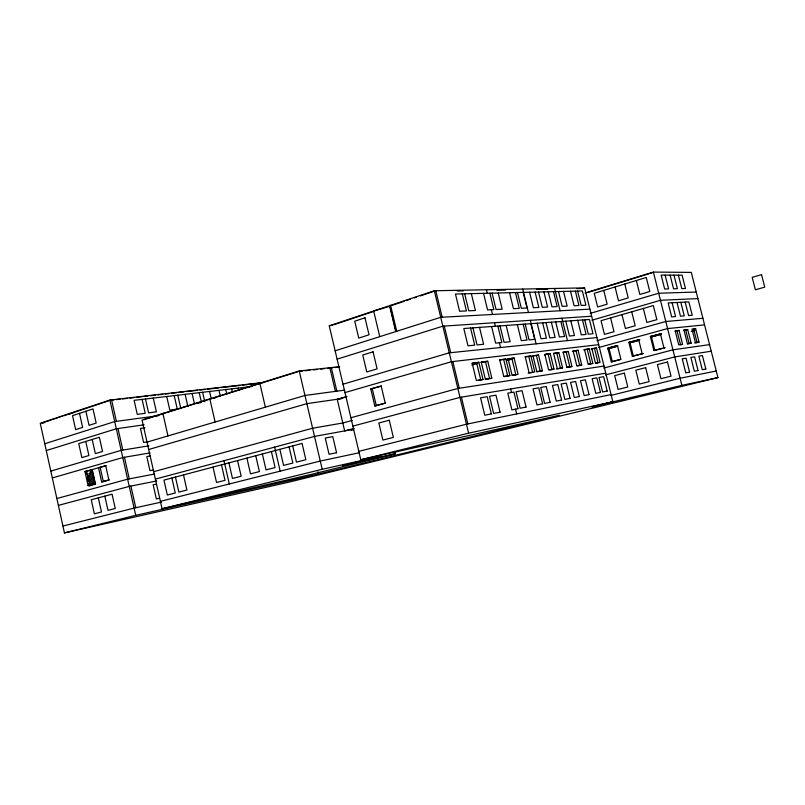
<?xml version="1.0" encoding="UTF-8"?>
<svg xmlns="http://www.w3.org/2000/svg" width="805" height="805" viewBox="0 0 805 805"><rect width="100%" height="100%" fill="white"/><g stroke="black" fill="none" stroke-linecap="round" stroke-linejoin="round"><path stroke-width="1.21" d="M87.524 478.15L92.263 469.567M263.909 382.395L109.883 400.065L40.25 423.259L64.45 532.91L135.733 515.341L318.508 474.085L559.515 415.239L360.791 459.766L329.265 325.824L434.318 290.756L584.611 287.878L612.846 401.755L591.886 406.877L681.865 385.374L717.919 377.605L691.274 272.392L653.378 272.09L585.154 292.95M332.787 325.079L329.265 325.824M333.964 324.687L374.003 311.334M391.361 305.538L404.11 301.291M406.123 300.617L410.168 299.269M414.223 297.92L416.255 297.236M420.351 295.878L424.456 294.499M425.593 294.127L435.777 290.726L442.156 317.23M51.319 419.918L41.951 423.038L44.416 422.726M52.577 419.506L55.092 418.67M56.35 418.248L57.618 417.825M58.876 417.403L60.144 416.98M61.422 416.557L62.689 416.135M63.967 415.712L108.906 400.759M335.142 350.809L440.717 317.311L589.884 309.14M44.768 443.736L114.713 421.579L158.686 415.632M337.104 359.151L442.851 326.176L591.635 316.234M339.277 366.728L299.239 370.984L142.042 419.999L162.067 508.76L310.951 474.477L395.285 453.809L394.732 451.464M143.713 419.767L145.252 419.284M146.389 418.932L163.415 413.629M166.142 412.784L162.892 413.498L167.973 435.938M167.319 412.412L211.463 398.656L209.823 398.867L215.126 422.011M227.855 393.554L213.154 398.133L215.569 397.831M228.982 393.202L243.191 388.775M244.328 388.423L297.739 371.779M46.277 450.569L116.323 428.763L144.085 424.819M582.327 288.582L584.611 287.878M329.446 368.147L331.298 367.573L336.852 391.18M587.71 292.477L652.362 272.704M147.033 442.116L304.964 395.476L344.802 390.103M343.011 384.216L449.271 352.832L596.928 337.557M50.806 471.096L121.163 450.347L148.824 445.829M590.226 313.376L658.701 293.231L696.255 292.034M591.917 320.199L660.472 300.295L697.915 298.595M148.694 449.502L306.866 403.647L341.662 398.626M344.983 392.578L451.414 361.727L598.689 344.671M52.325 477.939L122.773 457.542L150.042 452.913M370.783 388.956L381.157 385.977L385.223 403.094L374.808 405.972L370.783 388.956L381.51 386.098M95.664 483.735L88.097 485.687L84.978 471.639L105.697 465.693L108.876 479.941L101.661 481.933L98.502 467.755L106.169 465.743M346.643 396.563L337.245 399.27L344.671 430.896L354.14 428.371M84.978 471.639L92.535 469.657M338.704 399.059L346.925 396.694M472.173 363.468L478.864 362.3L483.02 379.477L478.573 380.413M471.851 365.098L477.747 363.417M481.279 362.411L483.634 361.737M485.526 361.848L487.729 361.224L491.835 378.189L489.631 378.793L485.526 361.848L481.169 362.381M499.996 360.087L505.882 359.02L509.907 375.543L504.031 376.68M507.1 359.221L514.093 358.024L518.078 374.345L512.061 375.231L508.046 358.758L514.093 358.024M507.311 360.298L512.03 358.97M507.623 360.258L511.155 359.261M525.363 356.997L530.928 355.991L534.822 371.9L529.106 372.735L525.182 356.685L530.928 355.991M531.954 356.202L538.545 355.065L542.399 370.793L536.945 371.86M544.492 354.935L548.034 353.948M544.884 354.623L550.217 353.657L554.011 369.093L549.765 369.978M596.988 340.676L665.805 321.497L702.906 318.297M556.768 353.184L558.831 352.61L562.574 367.845L560.511 368.398L556.768 353.184L553.609 353.566M563.128 352.409L568.239 351.473L571.932 366.476L566.841 367.472M374.808 405.972L385.555 403.174M88.097 485.687L95.181 483.725L92.032 469.617M572.345 351.292L578.081 350.276L581.723 365.047L577.235 365.953M101.661 481.933L109.339 479.951M583.675 349.913L589.24 348.927L592.832 363.417L588.465 364.303M591.041 349.018L596.515 348.042L600.067 362.361L595.438 363.045L591.856 348.605L596.515 348.042M598.689 347.519L667.587 328.581L704.566 324.868M153.705 471.69L312.602 428.22L342.819 422.977L352.258 420.411M350.9 417.725L457.854 388.463L603.992 366.044M56.863 498.526L127.633 479.186L154.58 474.024M607.866 348.112L617.445 345.496L620.886 359.302L611.277 361.858L607.866 348.112L617.284 345.697M628.886 342.367L639.683 339.579L628.886 342.367L632.348 356.263L643.165 353.516L632.348 356.263M650.37 336.5L661.358 333.652L650.37 336.5L653.891 350.547L664.9 347.74L653.891 350.547M608.087 348.686L617.787 346.039M629.902 342.739L639.603 340.092M650.51 337.114L661.418 334.135M607.705 348.917L616.177 346.603M631.915 342.306L639.18 340.324M651.285 337.023L660.975 334.387M677.075 330.986L679.078 330.442L682.58 344.329L680.577 344.852L677.075 330.986L675.133 331.197M683.837 330.271L687.691 329.527L691.133 343.172L687.289 343.946M695.631 328.692L693.679 329.215L697.07 342.628L699.022 342.115L695.631 328.692L691.998 329.074L695.409 342.598L699.022 342.115M691.314 331.439L694.866 330.473M155.375 479.096L314.524 436.421L353.586 429.266M352.872 426.117L459.997 397.388L605.763 373.178M58.383 505.389L129.243 486.401L156.744 480.947M351.101 430.323L353.304 429.739M611.277 361.858L620.705 359.473M603.78 368.046L672.93 349.833L709.567 344.621M605.481 374.899L674.711 356.937L711.238 351.211M160.386 501.334L320.279 461.054L359.533 452.702M358.809 451.343L466.457 424.215L611.076 394.601M62.931 526.027L134.113 508.096L161.503 502.079M610.582 395.486L680.074 378.249L716.249 371.004M162.067 508.76L322.191 469.285L379.749 456.465L342.638 465.582L395.285 453.809M360.791 459.766L468.621 433.181L612.846 401.755M717.919 377.605L288.14 482.316L64.45 532.91M159.702 498.194L156.341 498.919L153.151 484.781L156.522 484.107M153.644 469.969L149.971 470.653L146.792 456.556L150.475 455.912M148.14 441.744L143.612 442.468L140.442 428.401L144.981 427.747M483.02 379.477L476.359 380.443L472.163 363.105L478.864 362.3M491.835 378.189L485.345 379.135L481.199 362.009L487.729 361.224M509.907 375.543L503.749 376.448L499.694 359.775L505.882 359.02M542.399 370.793L536.824 371.608L532.94 355.75L538.545 355.065M554.011 369.093L548.628 369.887L544.804 354.311L550.217 353.657M562.574 367.845L557.332 368.61L553.558 353.244L558.831 352.61M571.932 366.476L566.851 367.221L563.128 352.087L568.239 351.473M581.723 365.047L576.803 365.762L573.13 350.879L578.081 350.276M592.832 363.417L588.093 364.112L584.48 349.501L589.24 348.927M485.294 379.427L488.544 378.944M512.302 375.462L515.914 374.939L511.94 358.638M528.12 373.148L532.699 372.474L528.815 356.585M556.315 369.012L559.465 368.549M595.77 363.236L598.085 362.894L594.543 348.585M682.58 344.329L678.716 344.842L675.194 330.855L679.078 330.442M691.133 343.172L687.41 343.675L683.938 329.929L687.691 329.527M694.655 342.96L697.07 342.628M196.984 403.174L200.626 402.701M71.987 413.046L73.114 412.905M69.502 413.871L70.629 413.73M252.046 386.46L134.113 400.327L137.283 414.354L145.232 413.307L142.093 399.381M113.837 399.924L110.104 400.357L111.563 399.874L116.383 421.357M116.323 399.642L120.056 399.21M122.541 398.928L127.522 398.354M130.007 398.073L134.274 397.579M136.759 397.288L141.72 396.724M144.206 396.432L147.929 396.01M150.414 395.718L155.375 395.154M157.861 394.863L162.821 394.299M165.307 394.007L169.03 393.585M171.515 393.293L176.476 392.729M178.962 392.438L183.922 391.864M186.408 391.582L197.577 390.294M200.063 390.012L205.023 389.439M207.509 389.157L218.678 387.869M221.164 387.587L239.779 385.444M242.265 385.162L253.434 383.874M255.92 383.593L260.89 383.019M261.424 383.089L259.824 383.281L265.358 407.169M298.927 371.407L302.559 371.025M304.974 370.763L309.814 370.25M313.447 369.857L317.079 369.465M320.712 369.082L324.345 368.69M332.857 367.784L327.967 368.308L329.829 367.734L335.393 391.371M335.142 367.543L339.7 367.05M390.656 306.071L373.661 311.002L379.759 336.651M457.21 290.997L463.378 290.877M496.836 290.202L505.6 290.031M536.593 289.408L547.662 289.186M576.672 288.603L581.411 288.512M678.374 275.139L681.775 288.593L685.478 288.502L682.097 275.149L661.157 275.099L664.658 289.015L668.613 288.915L665.131 275.109M685.176 302.076L688.587 315.56L692.24 315.278L688.859 301.885L668.16 302.942L671.672 316.888L675.586 316.586L672.095 302.74M673.956 275.129L677.387 288.703L673.564 288.794L670.112 275.119M680.819 302.298L684.25 315.902L680.477 316.204L677.015 302.489M685.719 330.07L689.161 343.695M653.378 272.09L681.865 385.374M660.392 333.763L663.934 347.881M651.356 336.389L654.868 350.406M636.342 280.492L639.844 294.469L649.786 291.521L646.264 277.473L594.251 293.302L597.642 306.977L607.161 304.159L603.74 290.414M643.346 308.456L646.858 322.463L656.85 319.655L653.318 305.578L601.043 320.672L604.454 334.377L614.014 331.69L610.582 317.915M624.761 284.014L628.232 297.91L618.512 300.788L615.06 286.962M631.714 311.817L635.195 325.743L625.425 328.49L621.963 314.634M638.677 339.69L642.169 353.657M629.892 342.246L633.354 356.122M608.902 347.981L612.313 361.707M577.618 291.078L581.17 305.427L585.899 305.206L582.367 290.967L455.459 294.026L459.625 311.253L466.427 310.931L462.291 293.855M584.732 319.806L588.294 334.196L592.973 333.743L589.431 319.464L463.801 328.51L467.977 345.798L474.709 345.144L470.563 328.017M575.374 291.128L578.946 305.538L574.106 305.769L570.514 291.249M582.508 319.967L586.09 334.407L581.301 334.87L577.698 320.31M587.258 349.471L590.84 363.951M563.54 291.42L567.173 306.101L562.142 306.343L558.489 291.541M570.805 320.803L574.438 335.534L569.467 336.017L565.804 321.165M576.068 350.839L579.711 365.591M554.595 288.452L560.099 310.77M561.93 318.227L567.445 340.606M553.498 291.662L557.171 306.584L551.978 306.826L548.275 291.782M560.854 321.527L564.547 336.49L559.405 336.983L555.692 321.899M566.197 352.037L569.89 367.03M543.888 291.893L547.611 307.037L542.268 307.299L538.515 292.024M551.345 322.211L555.088 337.396L549.795 337.909L546.021 322.594M535.104 292.104L538.867 307.46L533.373 307.721L529.579 292.235M542.65 322.835L546.424 338.231L540.99 338.754L537.177 323.228M548.145 354.23L551.928 369.656M522.687 289.065L528.432 312.511M530.344 320.33L536.11 343.846M523.19 292.386L527.023 308.023L521.328 308.295L517.464 292.527M530.857 323.68L534.701 339.358L529.056 339.901L525.192 324.093M536.452 355.649L540.296 371.367M515.421 292.577L519.285 308.396L513.449 308.677L509.555 292.718M523.159 324.234L527.044 340.102L521.268 340.656L517.353 324.656M498.235 292.99L502.189 309.211L496.051 309.512L492.066 293.141M506.154 325.462L510.118 341.733L504.041 342.316L500.046 325.904M489.863 293.191L493.857 309.613L487.568 309.915L483.543 293.352M497.862 326.055L501.867 342.528L495.649 343.131L491.603 326.508M503.719 359.634L507.734 376.136M486.472 289.76L487.327 293.251M491.332 309.734L492.489 314.473M494.491 322.725L495.347 326.236M499.372 342.769L500.529 347.529M510.612 388.986L511.477 392.518M515.522 409.151L516.689 413.931M471.338 293.644L475.423 310.499L468.792 310.811L464.676 293.805M479.518 327.373L483.614 344.288L477.053 344.922L472.917 327.856M476.641 362.924L480.796 380.081M444.29 326.085L450.699 352.681M452.843 361.556L459.263 388.241M461.416 397.157L467.866 423.933M434.318 290.756L468.621 433.181M390.566 305.357L396.744 331.268M389.862 305.598L396.03 331.489M389.57 305.689L395.748 331.579M372.292 388.755L376.317 405.73M299.239 370.984L322.191 469.285M317.965 471.75L318.508 474.085M292.698 445.92L296.461 462.12L305.87 459.715L302.076 443.424L163.958 480.122L167.329 495.035L175.279 493.012L171.888 478.039M289.096 446.876L292.849 463.046L283.581 465.411L279.858 449.331M274.606 447.117L280.17 471.156M271.396 451.585L275.099 467.574L266.032 469.879L262.37 453.99M255.749 455.741L259.401 471.569L250.516 473.843L246.894 458.095M238.22 388.08L238.753 390.375M231.649 388.855L232.444 392.327M225.742 389.55L226.809 394.209M237.566 460.581L241.158 476.228L232.484 478.442L228.922 462.875M219 390.345L220.339 396.201M209.572 391.451L211.202 398.555M223.981 460.691L229.314 483.976M221.486 464.857L225.028 480.344L216.545 482.507L213.023 467.101M202.598 392.266L204.782 401.806M199.217 392.669L201.401 402.238M192.083 393.504L194.287 403.144M185.1 394.329L187.867 406.465M177.774 395.185L180.833 408.638M174.212 395.607L177.281 409.101L169.805 410.077L166.726 396.493M183.5 474.95L186.921 490.034L178.851 492.097L175.45 477.093M153.262 398.073L156.381 411.848L148.593 412.864L145.464 398.988M117.993 428.532L122.823 450.076M124.443 457.26L129.283 478.864M130.903 486.079L135.763 507.734M109.883 400.065L135.733 515.341M100.172 467.464L103.332 481.621M85.904 411.254L89.043 425.352L96.177 423.068L93.008 408.9L72.531 415.672L75.64 429.639L82.633 427.395L79.514 413.368M92.193 439.47L95.342 453.607L102.517 451.464L99.347 437.256L78.749 443.615L81.858 457.622L88.902 455.529L85.763 441.452M104.831 496.122L107.991 510.34L115.256 508.488L112.066 494.2L91.227 499.744L94.356 513.811L101.47 512L98.321 497.852M92.283 469.939L95.503 484.409M91.005 470.301L94.225 484.761M89.989 471.871L92.937 485.113M88.983 473.441L91.659 485.465M88.238 476.208L90.381 485.818M86.648 471.348L89.768 485.365M86.024 470.985L86.809 474.487M87.322 476.812L88.359 481.481M88.882 483.805L89.395 486.14M364.987 317.794L354.743 321.185L358.748 338.09L369.022 334.8L364.987 317.794M373.057 351.825L362.753 355.015L366.768 371.97L377.102 368.891L373.057 351.825M761.55 274.646L752.192 277.343L755.382 289.78L764.75 287.133L761.55 274.646M389.288 420.23L378.843 423.007L382.888 440.073L393.353 437.397L389.288 420.23M624.328 373.138L614.698 375.623L618.119 389.409L627.779 386.994L624.328 373.138M645.66 367.633L635.819 370.179L639.291 384.106L649.162 381.64L645.66 367.633M667.486 362.009L657.413 364.605L660.945 378.692L671.038 376.166L667.486 362.009M336.56 452.732L329.054 454.282L325.25 438.051L332.787 436.632L336.56 452.732M491.362 413.911L484.761 415.219L480.555 397.821L487.186 396.684L491.362 413.911M500.086 412.19L493.656 413.458L489.5 396.281L495.961 395.175L500.086 412.19M517.967 408.668L511.869 409.866L507.804 393.142L513.932 392.095L517.967 408.668M526.047 407.068L520.1 408.246L516.075 391.723L522.063 390.697L526.047 407.068M542.63 403.798L536.975 404.915L533.041 388.815L538.726 387.839L542.63 403.798M550.127 402.319L544.603 403.406L540.708 387.497L546.263 386.541L550.127 402.319M561.608 400.055L556.285 401.101L552.451 385.484L557.805 384.569L561.608 400.055M570.091 398.384L564.899 399.401L561.115 383.995L566.328 383.1L570.091 398.384M579.348 396.553L574.317 397.549L570.584 382.375L575.635 381.5L579.348 396.553M589.039 394.641L584.168 395.607L580.486 380.674L585.376 379.829L589.039 394.641M600.439 392.387L595.75 393.313L592.128 378.672L596.847 377.867L600.439 392.387M607.171 391.059L602.593 391.965L599.011 377.495L603.619 376.7L607.171 391.059M689.583 372.141L685.769 372.876L682.238 358.849L686.081 358.225L689.583 372.141M698.036 370.521L694.353 371.226L690.881 357.44L694.584 356.836L698.036 370.521M705.824 369.022L702.262 369.706L698.831 356.142L702.423 355.558L705.824 369.022"/></g></svg>
